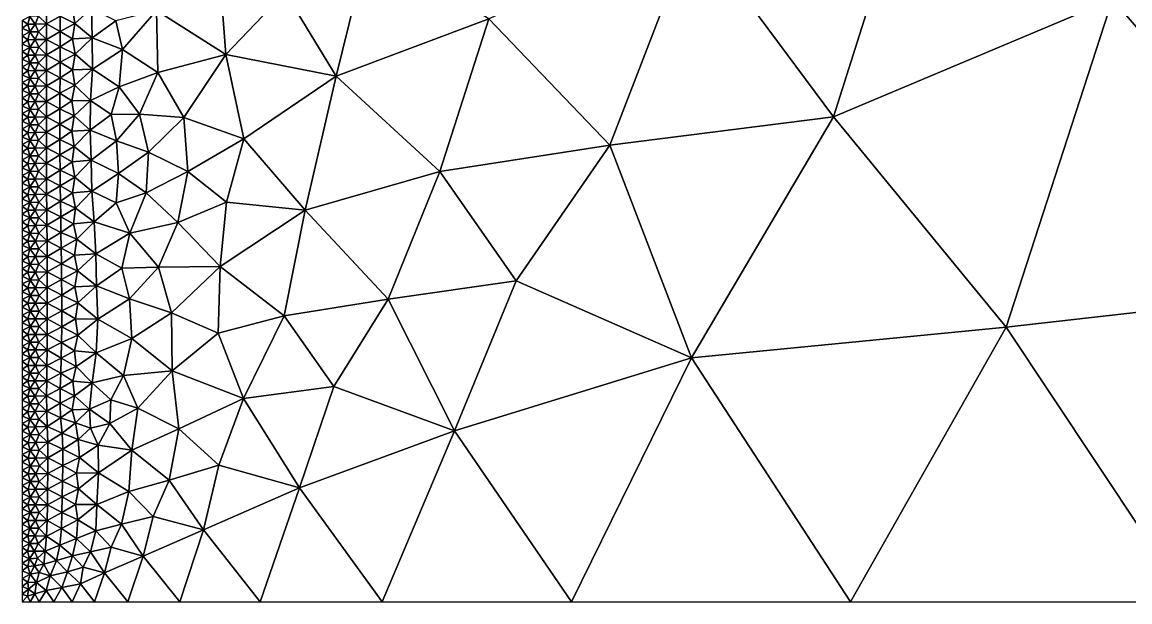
# Model space of a CAD drawing. Header units: metres. Extents: x 2 to 72, y -280 to 0.
# Drawn here: x 2 to 30.59, y -280 to -265.03 of the extents above; entities that cross this region are included whole.
import ezdxf

# ---------------------------------------------------------------- set-up
doc = ezdxf.new("R2010")
doc.units = ezdxf.units.M

msp = doc.modelspace()

# ---------------------------------------------------------------- linework, layer by layer
at = {"layer": 'layer', "color": 0}
for points in [[(17.1643, -268.209), (19.3236, -262.609), (14.0455, -264.945)], [(17.1643, -268.209), (22.9352, -267.474), (19.3236, -262.609)], [(22.9352, -267.474), (24.3497, -263.021), (19.3236, -262.609)], [(30.1406, -264.435), (36.5836, -271.865), (40.7963, -262.674)], [(10.1067, -266.423), (10.9419, -263.035), (8.78847, -264.26)], [(10.1067, -266.423), (14.0455, -264.945), (10.9419, -263.035)], [(22.9352, -267.474), (30.1406, -264.435), (24.3497, -263.021)], [(7.25942, -265.866), (7.09437, -263.709), (5.46284, -264.728)], [(7.25942, -265.866), (8.78847, -264.26), (7.09437, -263.709)], [(10.1067, -266.423), (8.78847, -264.26), (7.25942, -265.866)], [(2.63073, -264.68), (2.42602, -264.882), (2.63042, -265.078)], [(2.63073, -264.68), (2.63042, -265.078), (2.98224, -264.875)], [(3.29994, -264.678), (2.98224, -264.875), (3.36296, -265.066)], [(3.29994, -264.678), (3.36296, -265.066), (3.7932, -264.684)], [(3.7932, -264.684), (3.36296, -265.066), (3.80926, -265.435)], [(3.7932, -264.684), (3.80926, -265.435), (4.42039, -264.998)], [(22.9352, -267.474), (27.3984, -272.909), (30.1406, -264.435)], [(27.3984, -272.909), (36.5836, -271.865), (30.1406, -264.435)], [(2.199, -264.885), (2, -264.988), (2.14673, -265.086)], [(2, -264.988), (2, -265.188), (2.14673, -265.086)], [(2.199, -264.885), (2.14673, -265.086), (2.3372, -265.083)], [(2.199, -264.885), (2.3372, -265.083), (2.42602, -264.882)], [(2.42602, -264.882), (2.3372, -265.083), (2.63042, -265.078)], [(2.98224, -264.875), (2.63042, -265.078), (2.98276, -265.27)], [(2.98224, -264.875), (2.98276, -265.27), (3.36296, -265.066)], [(4.42039, -264.998), (4.58762, -265.74), (5.46284, -264.728)], [(5.46284, -264.728), (4.58762, -265.74), (5.50343, -266.328)], [(5.50343, -266.328), (7.25942, -265.866), (5.46284, -264.728)], [(12.7802, -268.889), (14.0455, -264.945), (10.1067, -266.423)], [(12.7802, -268.889), (17.1643, -268.209), (14.0455, -264.945)], [(2.14673, -265.086), (2, -265.188), (2.19901, -265.285)], [(2, -265.188), (2, -265.388), (2.19901, -265.285)], [(2.14673, -265.086), (2.19901, -265.285), (2.3372, -265.083)], [(2.3372, -265.083), (2.19901, -265.285), (2.42605, -265.281)], [(2.3372, -265.083), (2.42605, -265.281), (2.63042, -265.078)], [(2.63042, -265.078), (2.42605, -265.281), (2.6307, -265.477)], [(2.63042, -265.078), (2.6307, -265.477), (2.98276, -265.27)], [(2.98276, -265.27), (2.6307, -265.477), (2.98377, -265.667)], [(3.36296, -265.066), (2.98276, -265.27), (3.30312, -265.459)], [(2.98276, -265.27), (2.98377, -265.667), (3.30312, -265.459)], [(3.36296, -265.066), (3.30312, -265.459), (3.80926, -265.435)], [(4.42039, -264.998), (3.80926, -265.435), (4.58762, -265.74)], [(2.19901, -265.285), (2, -265.388), (2.14677, -265.486)], [(2, -265.388), (2, -265.588), (2.14677, -265.486)], [(2.14677, -265.486), (2, -265.588), (2.19905, -265.685)], [(2.19901, -265.285), (2.14677, -265.486), (2.33729, -265.483)], [(2.14677, -265.486), (2.19905, -265.685), (2.33729, -265.483)], [(2.19901, -265.285), (2.33729, -265.483), (2.42605, -265.281)], [(2.33729, -265.483), (2.19905, -265.685), (2.42616, -265.681)], [(2.42605, -265.281), (2.33729, -265.483), (2.6307, -265.477)], [(2.33729, -265.483), (2.42616, -265.681), (2.6307, -265.477)], [(2.6307, -265.477), (2.42616, -265.681), (2.63073, -265.876)], [(2.6307, -265.477), (2.63073, -265.876), (2.98377, -265.667)], [(3.30312, -265.459), (2.98377, -265.667), (3.36793, -265.856)], [(3.30312, -265.459), (3.36793, -265.856), (3.80926, -265.435)], [(3.80926, -265.435), (3.36793, -265.856), (3.81592, -266.244)], [(3.80926, -265.435), (3.81592, -266.244), (4.58762, -265.74)], [(2, -265.588), (2, -265.789), (2.19905, -265.685)], [(2.19905, -265.685), (2, -265.789), (2.14675, -265.886)], [(2, -265.789), (2, -265.989), (2.14675, -265.886)], [(2.19905, -265.685), (2.14675, -265.886), (2.33728, -265.883)], [(2.19905, -265.685), (2.33728, -265.883), (2.42616, -265.681)], [(2.42616, -265.681), (2.33728, -265.883), (2.63073, -265.876)], [(2.98377, -265.667), (2.63073, -265.876), (2.98338, -266.068)], [(2.98377, -265.667), (2.98338, -266.068), (3.36793, -265.856)], [(4.58762, -265.74), (3.81592, -266.244), (4.50268, -266.7)], [(4.58762, -265.74), (4.50268, -266.7), (5.50343, -266.328)], [(2.14675, -265.886), (2, -265.989), (2.19895, -266.085)], [(2, -265.989), (2, -266.189), (2.19895, -266.085)], [(2.19895, -266.085), (2, -266.189), (2.14662, -266.287)], [(2.19895, -266.085), (2.14662, -266.287), (2.33694, -266.283)], [(2.14675, -265.886), (2.19895, -266.085), (2.33728, -265.883)], [(2.33728, -265.883), (2.19895, -266.085), (2.42595, -266.081)], [(2.19895, -266.085), (2.33694, -266.283), (2.42595, -266.081)], [(2.42595, -266.081), (2.33694, -266.283), (2.6299, -266.277)], [(2.33728, -265.883), (2.42595, -266.081), (2.63073, -265.876)], [(2.63073, -265.876), (2.42595, -266.081), (2.6299, -266.277)], [(2.63073, -265.876), (2.6299, -266.277), (2.98338, -266.068)], [(2.98338, -266.068), (2.6299, -266.277), (2.98036, -266.468)], [(2.98338, -266.068), (2.98036, -266.468), (3.30303, -266.26)], [(3.36793, -265.856), (2.98338, -266.068), (3.30303, -266.26)], [(3.36793, -265.856), (3.30303, -266.26), (3.81592, -266.244)], [(6.17235, -267.492), (7.25942, -265.866), (5.50343, -266.328)], [(6.17235, -267.492), (7.722, -268.049), (7.25942, -265.866)], [(7.722, -268.049), (10.1067, -266.423), (7.25942, -265.866)], [(2, -266.189), (2, -266.389), (2.14662, -266.287)], [(2.14662, -266.287), (2, -266.389), (2.19866, -266.486)], [(2, -266.389), (2, -266.589), (2.19866, -266.486)], [(2.14662, -266.287), (2.19866, -266.486), (2.33694, -266.283)], [(2.33694, -266.283), (2.19866, -266.486), (2.42526, -266.481)], [(2.33694, -266.283), (2.42526, -266.481), (2.6299, -266.277)], [(2.6299, -266.277), (2.42526, -266.481), (2.62821, -266.677)], [(2.6299, -266.277), (2.62821, -266.677), (2.98036, -266.468)], [(3.30303, -266.26), (2.98036, -266.468), (3.35655, -266.659)], [(3.30303, -266.26), (3.35655, -266.659), (3.81592, -266.244)], [(3.81592, -266.244), (3.35655, -266.659), (3.76748, -267.052)], [(3.81592, -266.244), (3.76748, -267.052), (4.50268, -266.7)], [(5.50343, -266.328), (4.50268, -266.7), (5.02923, -267.409)], [(5.02923, -267.409), (6.17235, -267.492), (5.50343, -266.328)], [(2.19866, -266.486), (2, -266.589), (2.14637, -266.687)], [(2, -266.589), (2, -266.789), (2.14637, -266.687)], [(2.14637, -266.687), (2, -266.789), (2.19827, -266.886)], [(2.19866, -266.486), (2.14637, -266.687), (2.33629, -266.683)], [(2.14637, -266.687), (2.19827, -266.886), (2.33629, -266.683)], [(2.33629, -266.683), (2.19827, -266.886), (2.42431, -266.882)], [(2.19866, -266.486), (2.33629, -266.683), (2.42526, -266.481)], [(2.42526, -266.481), (2.33629, -266.683), (2.62821, -266.677)], [(2.33629, -266.683), (2.42431, -266.882), (2.62821, -266.677)], [(2.62821, -266.677), (2.42431, -266.882), (2.62633, -267.077)], [(2.62821, -266.677), (2.62633, -267.077), (2.97578, -266.869)], [(2.98036, -266.468), (2.62821, -266.677), (2.97578, -266.869)], [(2.98036, -266.468), (2.97578, -266.869), (3.35655, -266.659)], [(3.35655, -266.659), (2.97578, -266.869), (3.28513, -267.061)], [(3.35655, -266.659), (3.28513, -267.061), (3.76748, -267.052)], [(4.50268, -266.7), (3.76748, -267.052), (4.29957, -267.418)], [(4.50268, -266.7), (4.29957, -267.418), (5.02923, -267.409)], [(9.30198, -269.887), (10.1067, -266.423), (7.722, -268.049)], [(9.30198, -269.887), (12.7802, -268.889), (10.1067, -266.423)], [(2, -266.789), (2, -266.99), (2.19827, -266.886)], [(2.19827, -266.886), (2, -266.99), (2.14612, -267.087)], [(2, -266.99), (2, -267.19), (2.14612, -267.087)], [(2.19827, -266.886), (2.14612, -267.087), (2.33558, -267.083)], [(2.19827, -266.886), (2.33558, -267.083), (2.42431, -266.882)], [(2.42431, -266.882), (2.33558, -267.083), (2.62633, -267.077)], [(2.97578, -266.869), (2.62633, -267.077), (2.97163, -267.267)], [(2.97578, -266.869), (2.97163, -267.267), (3.28513, -267.061)], [(2.14612, -267.087), (2, -267.19), (2.19794, -267.286)], [(2, -267.19), (2, -267.39), (2.19794, -267.286)], [(2.14612, -267.087), (2.19794, -267.286), (2.33558, -267.083)], [(2.33558, -267.083), (2.19794, -267.286), (2.42349, -267.282)], [(2.33558, -267.083), (2.42349, -267.282), (2.62633, -267.077)], [(2.62633, -267.077), (2.42349, -267.282), (2.62508, -267.476)], [(2.62633, -267.077), (2.62508, -267.476), (2.97163, -267.267)], [(2.97163, -267.267), (2.62508, -267.476), (2.96983, -267.664)], [(2.97163, -267.267), (2.96983, -267.664), (3.33985, -267.453)], [(3.28513, -267.061), (2.97163, -267.267), (3.33985, -267.453)], [(3.28513, -267.061), (3.33985, -267.453), (3.76748, -267.052)], [(3.76748, -267.052), (3.33985, -267.453), (3.75224, -267.818)], [(3.76748, -267.052), (3.75224, -267.818), (4.29957, -267.418)], [(2.19794, -267.286), (2, -267.39), (2.14596, -267.487)], [(2, -267.39), (2, -267.59), (2.14596, -267.487)], [(2.14596, -267.487), (2, -267.59), (2.19779, -267.686)], [(2.19794, -267.286), (2.14596, -267.487), (2.33512, -267.483)], [(2.14596, -267.487), (2.19779, -267.686), (2.33512, -267.483)], [(2.33512, -267.483), (2.19779, -267.686), (2.42313, -267.681)], [(2.19794, -267.286), (2.33512, -267.483), (2.42349, -267.282)], [(2.42349, -267.282), (2.33512, -267.483), (2.62508, -267.476)], [(2.33512, -267.483), (2.42313, -267.681), (2.62508, -267.476)], [(2.62508, -267.476), (2.42313, -267.681), (2.6249, -267.875)], [(2.62508, -267.476), (2.6249, -267.875), (2.96983, -267.664)], [(3.33985, -267.453), (2.96983, -267.664), (3.27829, -267.849)], [(3.33985, -267.453), (3.27829, -267.849), (3.75224, -267.818)], [(4.29957, -267.418), (3.75224, -267.818), (4.43551, -268.099)], [(4.29957, -267.418), (4.43551, -268.099), (5.02923, -267.409)], [(5.26307, -268.387), (5.02923, -267.409), (4.43551, -268.099)], [(5.26307, -268.387), (6.17235, -267.492), (5.02923, -267.409)], [(6.27149, -268.885), (6.17235, -267.492), (5.26307, -268.387)], [(6.27149, -268.885), (7.722, -268.049), (6.17235, -267.492)], [(19.2762, -273.697), (22.9352, -267.474), (17.1643, -268.209)], [(19.2762, -273.697), (27.3984, -272.909), (22.9352, -267.474)], [(2, -267.59), (2, -267.79), (2.19779, -267.686)], [(2.19779, -267.686), (2, -267.79), (2.14594, -267.887)], [(2, -267.79), (2, -267.99), (2.14594, -267.887)], [(2.19779, -267.686), (2.14594, -267.887), (2.33505, -267.883)], [(2.19779, -267.686), (2.33505, -267.883), (2.42313, -267.681)], [(2.42313, -267.681), (2.33505, -267.883), (2.6249, -267.875)], [(2.96983, -267.664), (2.6249, -267.875), (2.97063, -268.061)], [(2.96983, -267.664), (2.97063, -268.061), (3.27829, -267.849)], [(3.27829, -267.849), (2.97063, -268.061), (3.34304, -268.239)], [(3.27829, -267.849), (3.34304, -268.239), (3.75224, -267.818)], [(3.75224, -267.818), (3.34304, -268.239), (3.78148, -268.599)], [(3.75224, -267.818), (3.78148, -268.599), (4.43551, -268.099)], [(2.14594, -267.887), (2, -267.99), (2.19787, -268.086)], [(2, -267.99), (2, -268.191), (2.19787, -268.086)], [(2.19787, -268.086), (2, -268.191), (2.14607, -268.288)], [(2.14594, -267.887), (2.19787, -268.086), (2.33505, -267.883)], [(2.19787, -268.086), (2.14607, -268.288), (2.33536, -268.283)], [(2.33505, -267.883), (2.19787, -268.086), (2.42331, -268.081)], [(2.19787, -268.086), (2.33536, -268.283), (2.42331, -268.081)], [(2.33505, -267.883), (2.42331, -268.081), (2.6249, -267.875)], [(2.42331, -268.081), (2.33536, -268.283), (2.62569, -268.274)], [(2.6249, -267.875), (2.42331, -268.081), (2.62569, -268.274)], [(2.6249, -267.875), (2.62569, -268.274), (2.97063, -268.061)], [(2.97063, -268.061), (2.62569, -268.274), (2.97331, -268.459)], [(2.97063, -268.061), (2.97331, -268.459), (3.34304, -268.239)], [(4.43551, -268.099), (3.78148, -268.599), (4.48303, -268.943)], [(4.43551, -268.099), (4.48303, -268.943), (5.26307, -268.387)], [(7.27734, -269.682), (7.722, -268.049), (6.27149, -268.885)], [(7.27734, -269.682), (9.30198, -269.887), (7.722, -268.049)], [(2, -268.191), (2, -268.391), (2.14607, -268.288)], [(2.14607, -268.288), (2, -268.391), (2.19812, -268.486)], [(2, -268.391), (2, -268.591), (2.19812, -268.486)], [(2.14607, -268.288), (2.19812, -268.486), (2.33536, -268.283)], [(2.33536, -268.283), (2.19812, -268.486), (2.42389, -268.481)], [(2.33536, -268.283), (2.42389, -268.481), (2.62569, -268.274)], [(2.62569, -268.274), (2.42389, -268.481), (2.62712, -268.674)], [(2.62569, -268.274), (2.62712, -268.674), (2.97331, -268.459)], [(3.34304, -268.239), (2.97331, -268.459), (3.28863, -268.641)], [(3.34304, -268.239), (3.28863, -268.641), (3.78148, -268.599)], [(5.20461, -269.44), (5.26307, -268.387), (4.48303, -268.943)], [(5.20461, -269.44), (6.27149, -268.885), (5.26307, -268.387)], [(14.752, -271.708), (17.1643, -268.209), (12.7802, -268.889)], [(14.752, -271.708), (19.2762, -273.697), (17.1643, -268.209)], [(2.19812, -268.486), (2, -268.591), (2.14628, -268.688)], [(2, -268.591), (2, -268.791), (2.14628, -268.688)], [(2.14628, -268.688), (2, -268.791), (2.19848, -268.887)], [(2.19812, -268.486), (2.14628, -268.688), (2.33591, -268.683)], [(2.14628, -268.688), (2.19848, -268.887), (2.33591, -268.683)], [(2.19812, -268.486), (2.33591, -268.683), (2.42389, -268.481)], [(2.33591, -268.683), (2.19848, -268.887), (2.42474, -268.881)], [(2.42389, -268.481), (2.33591, -268.683), (2.62712, -268.674)], [(2.33591, -268.683), (2.42474, -268.881), (2.62712, -268.674)], [(2.62712, -268.674), (2.42474, -268.881), (2.62896, -269.074)], [(2.97331, -268.459), (2.62712, -268.674), (2.97687, -268.858)], [(2.62712, -268.674), (2.62896, -269.074), (2.97687, -268.858)], [(2.97331, -268.459), (2.97687, -268.858), (3.28863, -268.641)], [(3.28863, -268.641), (2.97687, -268.858), (3.35596, -269.034)], [(3.28863, -268.641), (3.35596, -269.034), (3.78148, -268.599)], [(3.78148, -268.599), (3.35596, -269.034), (3.798, -269.396)], [(3.78148, -268.599), (3.798, -269.396), (4.48303, -268.943)], [(2, -268.791), (2, -268.991), (2.19848, -268.887)], [(2.19848, -268.887), (2, -268.991), (2.14656, -269.088)], [(2, -268.991), (2, -269.191), (2.14656, -269.088)], [(2.19848, -268.887), (2.14656, -269.088), (2.33664, -269.083)], [(2.19848, -268.887), (2.33664, -269.083), (2.42474, -268.881)], [(2.42474, -268.881), (2.33664, -269.083), (2.62896, -269.074)], [(2.97687, -268.858), (2.62896, -269.074), (2.98095, -269.258)], [(2.97687, -268.858), (2.98095, -269.258), (3.35596, -269.034)], [(4.48303, -268.943), (3.798, -269.396), (4.42278, -269.7)], [(4.48303, -268.943), (4.42278, -269.7), (5.20461, -269.44)], [(6.02072, -270.208), (6.27149, -268.885), (5.20461, -269.44)], [(6.02072, -270.208), (7.27734, -269.682), (6.27149, -268.885)], [(11.4479, -272.185), (12.7802, -268.889), (9.30198, -269.887)], [(11.4479, -272.185), (14.752, -271.708), (12.7802, -268.889)], [(2.14656, -269.088), (2, -269.191), (2.19896, -269.287)], [(2, -269.191), (2, -269.392), (2.19896, -269.287)], [(2.14656, -269.088), (2.19896, -269.287), (2.33664, -269.083)], [(2.33664, -269.083), (2.19896, -269.287), (2.42586, -269.281)], [(2.33664, -269.083), (2.42586, -269.281), (2.62896, -269.074)], [(2.62896, -269.074), (2.42586, -269.281), (2.6314, -269.474)], [(2.62896, -269.074), (2.6314, -269.474), (2.98095, -269.258)], [(2.98095, -269.258), (2.6314, -269.474), (2.98712, -269.658)], [(3.35596, -269.034), (2.98095, -269.258), (3.30126, -269.44)], [(2.98095, -269.258), (2.98712, -269.658), (3.30126, -269.44)], [(3.35596, -269.034), (3.30126, -269.44), (3.798, -269.396)], [(2.19896, -269.287), (2, -269.392), (2.14693, -269.488)], [(2, -269.392), (2, -269.592), (2.14693, -269.488)], [(2.14693, -269.488), (2, -269.592), (2.19958, -269.687)], [(2.19896, -269.287), (2.14693, -269.488), (2.33762, -269.484)], [(2.14693, -269.488), (2.19958, -269.687), (2.33762, -269.484)], [(2.19896, -269.287), (2.33762, -269.484), (2.42586, -269.281)], [(2.33762, -269.484), (2.19958, -269.687), (2.42733, -269.681)], [(2.42586, -269.281), (2.33762, -269.484), (2.6314, -269.474)], [(2.33762, -269.484), (2.42733, -269.681), (2.6314, -269.474)], [(2.6314, -269.474), (2.42733, -269.681), (2.63454, -269.874)], [(2.6314, -269.474), (2.63454, -269.874), (2.98712, -269.658)], [(3.30126, -269.44), (2.98712, -269.658), (3.37832, -269.833)], [(3.30126, -269.44), (3.37832, -269.833), (3.798, -269.396)], [(3.798, -269.396), (3.37832, -269.833), (3.85908, -270.191)], [(3.798, -269.396), (3.85908, -270.191), (4.42278, -269.7)], [(4.78269, -270.48), (5.20461, -269.44), (4.42278, -269.7)], [(4.78269, -270.48), (6.02072, -270.208), (5.20461, -269.44)], [(2, -269.592), (2, -269.792), (2.19958, -269.687)], [(2.19958, -269.687), (2, -269.792), (2.14739, -269.889)], [(2, -269.792), (2, -269.992), (2.14739, -269.889)], [(2.19958, -269.687), (2.14739, -269.889), (2.33886, -269.884)], [(2.19958, -269.687), (2.33886, -269.884), (2.42733, -269.681)], [(2.42733, -269.681), (2.33886, -269.884), (2.63454, -269.874)], [(2.98712, -269.658), (2.63454, -269.874), (2.99456, -270.059)], [(2.98712, -269.658), (2.99456, -270.059), (3.37832, -269.833)], [(3.37832, -269.833), (2.99456, -270.059), (3.32806, -270.241)], [(3.37832, -269.833), (3.32806, -270.241), (3.85908, -270.191)], [(4.42278, -269.7), (3.85908, -270.191), (4.78269, -270.48)], [(7.10592, -271.343), (7.27734, -269.682), (6.02072, -270.208)], [(7.10592, -271.343), (9.30198, -269.887), (7.27734, -269.682)], [(2.14739, -269.889), (2, -269.992), (2.20032, -270.088)], [(2, -269.992), (2, -270.192), (2.20032, -270.088)], [(2.20032, -270.088), (2, -270.192), (2.1479, -270.289)], [(2.14739, -269.889), (2.20032, -270.088), (2.33886, -269.884)], [(2.20032, -270.088), (2.1479, -270.289), (2.34021, -270.285)], [(2.33886, -269.884), (2.20032, -270.088), (2.42907, -270.082)], [(2.20032, -270.088), (2.34021, -270.285), (2.42907, -270.082)], [(2.33886, -269.884), (2.42907, -270.082), (2.63454, -269.874)], [(2.42907, -270.082), (2.34021, -270.285), (2.638, -270.275)], [(2.63454, -269.874), (2.42907, -270.082), (2.638, -270.275)], [(2.63454, -269.874), (2.638, -270.275), (2.99456, -270.059)], [(2.99456, -270.059), (2.638, -270.275), (3.00234, -270.461)], [(2.99456, -270.059), (3.00234, -270.461), (3.32806, -270.241)], [(8.7657, -272.614), (9.30198, -269.887), (7.10592, -271.343)], [(8.7657, -272.614), (11.4479, -272.185), (9.30198, -269.887)], [(2, -270.192), (2, -270.392), (2.1479, -270.289)], [(2.1479, -270.289), (2, -270.392), (2.20105, -270.488)], [(2, -270.392), (2, -270.592), (2.20105, -270.488)], [(2.1479, -270.289), (2.20105, -270.488), (2.34021, -270.285)], [(2.34021, -270.285), (2.20105, -270.488), (2.43083, -270.483)], [(2.34021, -270.285), (2.43083, -270.483), (2.638, -270.275)], [(2.638, -270.275), (2.43083, -270.483), (2.64122, -270.677)], [(2.638, -270.275), (2.64122, -270.677), (3.00234, -270.461)], [(3.32806, -270.241), (3.00234, -270.461), (3.40732, -270.639)], [(3.32806, -270.241), (3.40732, -270.639), (3.85908, -270.191)], [(3.85908, -270.191), (3.40732, -270.639), (3.90083, -271.011)], [(3.85908, -270.191), (3.90083, -271.011), (4.78269, -270.48)], [(5.51634, -271.361), (6.02072, -270.208), (4.78269, -270.48)], [(5.51634, -271.361), (7.10592, -271.343), (6.02072, -270.208)], [(2.20105, -270.488), (2, -270.592), (2.14836, -270.69)], [(2, -270.592), (2, -270.793), (2.14836, -270.69)], [(2.14836, -270.69), (2, -270.793), (2.2017, -270.889)], [(2.20105, -270.488), (2.14836, -270.69), (2.34147, -270.685)], [(2.14836, -270.69), (2.2017, -270.889), (2.34147, -270.685)], [(2.20105, -270.488), (2.34147, -270.685), (2.43083, -270.483)], [(2.34147, -270.685), (2.2017, -270.889), (2.43236, -270.884)], [(2.43083, -270.483), (2.34147, -270.685), (2.64122, -270.677)], [(2.34147, -270.685), (2.43236, -270.884), (2.64122, -270.677)], [(2.64122, -270.677), (2.43236, -270.884), (2.64385, -271.079)], [(3.00234, -270.461), (2.64122, -270.677), (3.00863, -270.864)], [(2.64122, -270.677), (2.64385, -271.079), (3.00863, -270.864)], [(3.00234, -270.461), (3.00863, -270.864), (3.40732, -270.639)], [(3.40732, -270.639), (3.00863, -270.864), (3.34962, -271.051)], [(3.40732, -270.639), (3.34962, -271.051), (3.90083, -271.011)], [(4.78269, -270.48), (3.90083, -271.011), (4.57534, -271.385)], [(4.57534, -271.385), (5.51634, -271.361), (4.78269, -270.48)], [(2, -270.793), (2, -270.993), (2.2017, -270.889)], [(2.2017, -270.889), (2, -270.993), (2.14875, -271.09)], [(2, -270.993), (2, -271.193), (2.14875, -271.09)], [(2.2017, -270.889), (2.14875, -271.09), (2.34252, -271.086)], [(2.2017, -270.889), (2.34252, -271.086), (2.43236, -270.884)], [(2.43236, -270.884), (2.34252, -271.086), (2.64385, -271.079)], [(3.00863, -270.864), (2.64385, -271.079), (3.01369, -271.269)], [(3.00863, -270.864), (3.01369, -271.269), (3.34962, -271.051)], [(2.14875, -271.09), (2, -271.193), (2.20222, -271.29)], [(2, -271.193), (2, -271.393), (2.20222, -271.29)], [(2.14875, -271.09), (2.20222, -271.29), (2.34252, -271.086)], [(2.34252, -271.086), (2.20222, -271.29), (2.43359, -271.285)], [(2.34252, -271.086), (2.43359, -271.285), (2.64385, -271.079)], [(2.64385, -271.079), (2.43359, -271.285), (2.64594, -271.481)], [(2.64385, -271.079), (2.64594, -271.481), (3.01369, -271.269)], [(3.01369, -271.269), (2.64594, -271.481), (3.01754, -271.674)], [(3.34962, -271.051), (3.01369, -271.269), (3.42512, -271.455)], [(3.01369, -271.269), (3.01754, -271.674), (3.42512, -271.455)], [(3.34962, -271.051), (3.42512, -271.455), (3.90083, -271.011)], [(3.90083, -271.011), (3.42512, -271.455), (3.91666, -271.843)], [(3.90083, -271.011), (3.91666, -271.843), (4.57534, -271.385)], [(2.20222, -271.29), (2, -271.393), (2.14905, -271.491)], [(2, -271.393), (2, -271.593), (2.14905, -271.491)], [(2.14905, -271.491), (2, -271.593), (2.20264, -271.69)], [(2.20222, -271.29), (2.14905, -271.491), (2.34335, -271.488)], [(2.14905, -271.491), (2.20264, -271.69), (2.34335, -271.488)], [(2.20222, -271.29), (2.34335, -271.488), (2.43359, -271.285)], [(2.34335, -271.488), (2.20264, -271.69), (2.43459, -271.687)], [(2.43359, -271.285), (2.34335, -271.488), (2.64594, -271.481)], [(2.34335, -271.488), (2.43459, -271.687), (2.64594, -271.481)], [(2.64594, -271.481), (2.43459, -271.687), (2.64768, -271.884)], [(2.64594, -271.481), (2.64768, -271.884), (3.01754, -271.674)], [(3.42512, -271.455), (3.01754, -271.674), (3.36179, -271.869)], [(3.42512, -271.455), (3.36179, -271.869), (3.91666, -271.843)], [(4.77268, -272.179), (4.57534, -271.385), (3.91666, -271.843)], [(4.77268, -272.179), (5.51634, -271.361), (4.57534, -271.385)], [(5.85545, -272.537), (5.51634, -271.361), (4.77268, -272.179)], [(5.85545, -272.537), (7.10592, -271.343), (5.51634, -271.361)], [(7.05633, -273.061), (7.10592, -271.343), (5.85545, -272.537)], [(7.05633, -273.061), (8.7657, -272.614), (7.10592, -271.343)], [(2, -271.593), (2, -271.793), (2.20264, -271.69)], [(2.20264, -271.69), (2, -271.793), (2.1493, -271.892)], [(2, -271.793), (2, -271.994), (2.1493, -271.892)], [(2.20264, -271.69), (2.1493, -271.892), (2.34404, -271.889)], [(2.20264, -271.69), (2.34404, -271.889), (2.43459, -271.687)], [(2.43459, -271.687), (2.34404, -271.889), (2.64768, -271.884)], [(3.01754, -271.674), (2.64768, -271.884), (3.02134, -272.081)], [(3.01754, -271.674), (3.02134, -272.081), (3.36179, -271.869)], [(3.36179, -271.869), (3.43979, -272.28), (3.91666, -271.843)], [(3.91666, -271.843), (3.43979, -272.28), (3.95362, -272.698)], [(3.91666, -271.843), (3.95362, -272.698), (4.77268, -272.179)], [(13.1612, -275.584), (14.752, -271.708), (11.4479, -272.185)], [(13.1612, -275.584), (19.2762, -273.697), (14.752, -271.708)], [(2.1493, -271.892), (2, -271.994), (2.20296, -272.091)], [(2, -271.994), (2, -272.194), (2.20296, -272.091)], [(2.20296, -272.091), (2, -272.194), (2.14946, -272.292)], [(2.1493, -271.892), (2.20296, -272.091), (2.34404, -271.889)], [(2.20296, -272.091), (2.14946, -272.292), (2.34451, -272.29)], [(2.34404, -271.889), (2.20296, -272.091), (2.43539, -272.089)], [(2.20296, -272.091), (2.34451, -272.29), (2.43539, -272.089)], [(2.34404, -271.889), (2.43539, -272.089), (2.64768, -271.884)], [(2.43539, -272.089), (2.34451, -272.29), (2.64897, -272.288)], [(2.64768, -271.884), (2.43539, -272.089), (2.64897, -272.288)], [(2.64768, -271.884), (2.64897, -272.288), (3.02134, -272.081)], [(3.02134, -272.081), (2.64897, -272.288), (3.02386, -272.488)], [(3.36179, -271.869), (3.02134, -272.081), (3.43979, -272.28)], [(3.02134, -272.081), (3.02386, -272.488), (3.43979, -272.28)], [(27.3984, -272.909), (32.1124, -280), (36.5836, -271.865)], [(2, -272.194), (2, -272.394), (2.14946, -272.292)], [(2.14946, -272.292), (2, -272.394), (2.2031, -272.492)], [(2, -272.394), (2, -272.594), (2.2031, -272.492)], [(2.14946, -272.292), (2.2031, -272.492), (2.34451, -272.29)], [(2.34451, -272.29), (2.2031, -272.492), (2.43576, -272.491)], [(2.34451, -272.29), (2.43576, -272.491), (2.64897, -272.288)], [(2.64897, -272.288), (2.43576, -272.491), (2.64908, -272.691)], [(2.64897, -272.288), (2.64908, -272.691), (3.02386, -272.488)], [(3.43979, -272.28), (3.02386, -272.488), (3.37322, -272.695)], [(3.43979, -272.28), (3.37322, -272.695), (3.95362, -272.698)], [(4.83092, -273.202), (4.77268, -272.179), (3.95362, -272.698)], [(5.85545, -272.537), (4.77268, -272.179), (4.83092, -273.202)], [(10.04, -274.438), (11.4479, -272.185), (8.7657, -272.614)], [(10.04, -274.438), (13.1612, -275.584), (11.4479, -272.185)], [(2.2031, -272.492), (2, -272.594), (2.14944, -272.693)], [(2, -272.594), (2, -272.794), (2.14944, -272.693)], [(2.14944, -272.693), (2, -272.794), (2.20289, -272.893)], [(2.2031, -272.492), (2.14944, -272.693), (2.34452, -272.692)], [(2.14944, -272.693), (2.20289, -272.893), (2.34452, -272.692)], [(2.34452, -272.692), (2.20289, -272.893), (2.43532, -272.892)], [(2.2031, -272.492), (2.34452, -272.692), (2.43576, -272.491)], [(2.43576, -272.491), (2.34452, -272.692), (2.64908, -272.691)], [(2.34452, -272.692), (2.43532, -272.892), (2.64908, -272.691)], [(2.64908, -272.691), (2.43532, -272.892), (2.64732, -273.094)], [(2.64908, -272.691), (2.64732, -273.094), (3.02277, -272.897)], [(3.02386, -272.488), (2.64908, -272.691), (3.02277, -272.897)], [(3.02386, -272.488), (3.02277, -272.897), (3.37322, -272.695)], [(3.37322, -272.695), (3.02277, -272.897), (3.43759, -273.112)], [(3.37322, -272.695), (3.43759, -273.112), (3.95362, -272.698)], [(3.95362, -272.698), (3.43759, -273.112), (3.91395, -273.566)], [(3.95362, -272.698), (3.91395, -273.566), (4.83092, -273.202)], [(5.87141, -274.039), (5.85545, -272.537), (4.83092, -273.202)], [(5.87141, -274.039), (7.05633, -273.061), (5.85545, -272.537)], [(7.71142, -274.747), (8.7657, -272.614), (7.05633, -273.061)], [(7.71142, -274.747), (10.04, -274.438), (8.7657, -272.614)], [(2, -272.794), (2, -272.994), (2.20289, -272.893)], [(2.20289, -272.893), (2, -272.994), (2.14915, -273.094)], [(2, -272.994), (2, -273.195), (2.14915, -273.094)], [(2.20289, -272.893), (2.14915, -273.094), (2.3438, -273.093)], [(2.20289, -272.893), (2.3438, -273.093), (2.43532, -272.892)], [(2.43532, -272.892), (2.3438, -273.093), (2.64732, -273.094)], [(3.02277, -272.897), (2.64732, -273.094), (3.01694, -273.303)], [(3.02277, -272.897), (3.01694, -273.303), (3.43759, -273.112)], [(19.2762, -273.697), (23.3785, -280), (27.3984, -272.909)], [(23.3785, -280), (32.1124, -280), (27.3984, -272.909)], [(2.14915, -273.094), (2, -273.195), (2.20226, -273.294)], [(2, -273.195), (2, -273.395), (2.20226, -273.294)], [(2.14915, -273.094), (2.20226, -273.294), (2.3438, -273.093)], [(2.3438, -273.093), (2.20226, -273.294), (2.43384, -273.294)], [(2.3438, -273.093), (2.43384, -273.294), (2.64732, -273.094)], [(2.64732, -273.094), (2.43384, -273.294), (2.64352, -273.496)], [(2.64732, -273.094), (2.64352, -273.496), (3.01694, -273.303)], [(3.43759, -273.112), (3.01694, -273.303), (3.35347, -273.52)], [(3.43759, -273.112), (3.35347, -273.52), (3.91395, -273.566)], [(4.61904, -274.159), (4.83092, -273.202), (3.91395, -273.566)], [(4.61904, -274.159), (5.87141, -274.039), (4.83092, -273.202)], [(7.71142, -274.747), (7.05633, -273.061), (5.87141, -274.039)], [(2.20226, -273.294), (2, -273.395), (2.14858, -273.494)], [(2, -273.395), (2, -273.595), (2.14858, -273.494)], [(2.14858, -273.494), (2, -273.595), (2.20128, -273.694)], [(2.20226, -273.294), (2.14858, -273.494), (2.34231, -273.494)], [(2.14858, -273.494), (2.20128, -273.694), (2.34231, -273.494)], [(2.34231, -273.494), (2.20128, -273.694), (2.43149, -273.694)], [(2.20226, -273.294), (2.34231, -273.494), (2.43384, -273.294)], [(2.43384, -273.294), (2.34231, -273.494), (2.64352, -273.496)], [(2.34231, -273.494), (2.43149, -273.694), (2.64352, -273.496)], [(2.64352, -273.496), (2.43149, -273.694), (2.63848, -273.895)], [(2.64352, -273.496), (2.63848, -273.895), (3.00624, -273.704)], [(3.01694, -273.303), (2.64352, -273.496), (3.00624, -273.704)], [(3.01694, -273.303), (3.00624, -273.704), (3.35347, -273.52)], [(3.35347, -273.52), (3.00624, -273.704), (3.39689, -273.922)], [(3.35347, -273.52), (3.39689, -273.922), (3.91395, -273.566)], [(3.91395, -273.566), (3.39689, -273.922), (3.80446, -274.348)], [(3.91395, -273.566), (3.80446, -274.348), (4.61904, -274.159)], [(2, -273.595), (2, -273.795), (2.20128, -273.694)], [(2.20128, -273.694), (2, -273.795), (2.14787, -273.894)], [(2, -273.795), (2, -273.995), (2.14787, -273.894)], [(2.20128, -273.694), (2.14787, -273.894), (2.34037, -273.894)], [(2.20128, -273.694), (2.34037, -273.894), (2.43149, -273.694)], [(2.43149, -273.694), (2.34037, -273.894), (2.63848, -273.895)], [(3.00624, -273.704), (2.63848, -273.895), (2.99415, -274.099)], [(3.00624, -273.704), (2.99415, -274.099), (3.39689, -273.922)], [(13.1612, -275.584), (16.1768, -280), (19.2762, -273.697)], [(16.1768, -280), (23.3785, -280), (19.2762, -273.697)], [(2.14787, -273.894), (2, -273.995), (2.20025, -274.094)], [(2, -273.995), (2, -274.195), (2.20025, -274.094)], [(2.20025, -274.094), (2, -274.195), (2.14728, -274.294)], [(2.20025, -274.094), (2.14728, -274.294), (2.33866, -274.292)], [(2.14787, -273.894), (2.20025, -274.094), (2.34037, -273.894)], [(2.34037, -273.894), (2.20025, -274.094), (2.42894, -274.093)], [(2.20025, -274.094), (2.33866, -274.292), (2.42894, -274.093)], [(2.42894, -274.093), (2.33866, -274.292), (2.63384, -274.291)], [(2.34037, -273.894), (2.42894, -274.093), (2.63848, -273.895)], [(2.63848, -273.895), (2.42894, -274.093), (2.63384, -274.291)], [(2.63848, -273.895), (2.63384, -274.291), (2.99415, -274.099)], [(2.99415, -274.099), (2.63384, -274.291), (2.98386, -274.487)], [(2.99415, -274.099), (2.98386, -274.487), (3.30774, -274.305)], [(3.39689, -273.922), (2.99415, -274.099), (3.30774, -274.305)], [(3.39689, -273.922), (3.30774, -274.305), (3.80446, -274.348)], [(4.98769, -275), (5.87141, -274.039), (4.61904, -274.159)], [(4.98769, -275), (6.04546, -275.535), (5.87141, -274.039)], [(6.04546, -275.535), (7.71142, -274.747), (5.87141, -274.039)], [(2, -274.195), (2, -274.396), (2.14728, -274.294)], [(2.14728, -274.294), (2, -274.396), (2.19962, -274.493)], [(2, -274.396), (2, -274.596), (2.19962, -274.493)], [(2.14728, -274.294), (2.19962, -274.493), (2.33866, -274.292)], [(2.33866, -274.292), (2.19962, -274.493), (2.42726, -274.49)], [(2.33866, -274.292), (2.42726, -274.49), (2.63384, -274.291)], [(2.63384, -274.291), (2.42726, -274.49), (2.63193, -274.683)], [(2.63384, -274.291), (2.63193, -274.683), (2.98386, -274.487)], [(3.30774, -274.305), (2.98386, -274.487), (3.35268, -274.678)], [(3.30774, -274.305), (3.35268, -274.678), (3.80446, -274.348)], [(3.80446, -274.348), (3.35268, -274.678), (3.73824, -275.021)], [(3.80446, -274.348), (3.73824, -275.021), (4.28758, -274.786)], [(4.28758, -274.786), (4.61904, -274.159), (3.80446, -274.348)], [(4.28758, -274.786), (4.98769, -275), (4.61904, -274.159)], [(2.19962, -274.493), (2, -274.596), (2.14717, -274.693)], [(2, -274.596), (2, -274.796), (2.14717, -274.693)], [(2.14717, -274.693), (2, -274.796), (2.19997, -274.891)], [(2.19962, -274.493), (2.14717, -274.693), (2.33814, -274.69)], [(2.14717, -274.693), (2.19997, -274.891), (2.33814, -274.69)], [(2.19962, -274.493), (2.33814, -274.69), (2.42726, -274.49)], [(2.33814, -274.69), (2.19997, -274.891), (2.42786, -274.886)], [(2.42726, -274.49), (2.33814, -274.69), (2.63193, -274.683)], [(2.33814, -274.69), (2.42786, -274.886), (2.63193, -274.683)], [(2.63193, -274.683), (2.42786, -274.886), (2.63544, -275.075)], [(2.98386, -274.487), (2.63193, -274.683), (2.98179, -274.868)], [(2.63193, -274.683), (2.63544, -275.075), (2.98179, -274.868)], [(2.98386, -274.487), (2.98179, -274.868), (3.35268, -274.678)], [(3.35268, -274.678), (2.98179, -274.868), (3.29086, -275.039)], [(3.35268, -274.678), (3.29086, -275.039), (3.73824, -275.021)], [(9.15714, -277.054), (10.04, -274.438), (7.71142, -274.747)], [(9.15714, -277.054), (13.1612, -275.584), (10.04, -274.438)], [(2, -274.796), (2, -274.996), (2.19997, -274.891)], [(2.19997, -274.891), (2, -274.996), (2.14791, -275.092)], [(2, -274.996), (2, -275.196), (2.14791, -275.092)], [(2.19997, -274.891), (2.14791, -275.092), (2.33985, -275.087)], [(2.19997, -274.891), (2.33985, -275.087), (2.42786, -274.886)], [(2.42786, -274.886), (2.33985, -275.087), (2.63544, -275.075)], [(2.98179, -274.868), (2.63544, -275.075), (2.99365, -275.246)], [(2.98179, -274.868), (2.99365, -275.246), (3.29086, -275.039)], [(4.264, -275.395), (4.28758, -274.786), (3.73824, -275.021)], [(4.264, -275.395), (4.98769, -275), (4.28758, -274.786)], [(7.07694, -276.469), (7.71142, -274.747), (6.04546, -275.535)], [(7.07694, -276.469), (9.15714, -277.054), (7.71142, -274.747)], [(2.14791, -275.092), (2, -275.196), (2.20171, -275.29)], [(2, -275.196), (2, -275.396), (2.20171, -275.29)], [(2.14791, -275.092), (2.20171, -275.29), (2.33985, -275.087)], [(2.33985, -275.087), (2.20171, -275.29), (2.43193, -275.282)], [(2.20171, -275.29), (2.3441, -275.485), (2.43193, -275.282)], [(2.33985, -275.087), (2.43193, -275.282), (2.63544, -275.075)], [(2.43193, -275.282), (2.3441, -275.485), (2.64615, -275.47)], [(2.63544, -275.075), (2.43193, -275.282), (2.64615, -275.47)], [(2.63544, -275.075), (2.64615, -275.47), (2.99365, -275.246)], [(2.99365, -275.246), (2.64615, -275.47), (3.02876, -275.641)], [(3.29086, -275.039), (2.99365, -275.246), (3.37765, -275.38)], [(2.99365, -275.246), (3.02876, -275.641), (3.37765, -275.38)], [(3.29086, -275.039), (3.37765, -275.38), (3.73824, -275.021)], [(3.73824, -275.021), (3.37765, -275.38), (3.7625, -275.514)], [(3.73824, -275.021), (3.7625, -275.514), (4.264, -275.395)], [(4.82771, -276.081), (4.98769, -275), (4.264, -275.395)], [(4.82771, -276.081), (6.04546, -275.535), (4.98769, -275)], [(2.20171, -275.29), (2, -275.396), (2.14953, -275.492)], [(2, -275.396), (2, -275.596), (2.14953, -275.492)], [(2.14953, -275.492), (2, -275.596), (2.20431, -275.69)], [(2.20171, -275.29), (2.14953, -275.492), (2.3441, -275.485)], [(2.14953, -275.492), (2.20431, -275.69), (2.3441, -275.485)], [(2.3441, -275.485), (2.20431, -275.69), (2.43833, -275.682)], [(2.3441, -275.485), (2.43833, -275.682), (2.64615, -275.47)], [(2.64615, -275.47), (2.43833, -275.682), (2.65858, -275.873)], [(2.64615, -275.47), (2.65858, -275.873), (3.02876, -275.641)], [(3.37765, -275.38), (3.02876, -275.641), (3.44498, -275.807)], [(3.37765, -275.38), (3.44498, -275.807), (3.7625, -275.514)], [(3.7625, -275.514), (3.44498, -275.807), (3.96156, -275.958)], [(3.96156, -275.958), (4.264, -275.395), (3.7625, -275.514)], [(3.96156, -275.958), (4.82771, -276.081), (4.264, -275.395)], [(5.7968, -276.861), (6.04546, -275.535), (4.82771, -276.081)], [(5.7968, -276.861), (7.07694, -276.469), (6.04546, -275.535)], [(2, -275.596), (2, -275.797), (2.20431, -275.69)], [(2.20431, -275.69), (2, -275.797), (2.15121, -275.893)], [(2, -275.797), (2, -275.997), (2.15121, -275.893)], [(2.20431, -275.69), (2.15121, -275.893), (2.34873, -275.887)], [(2.20431, -275.69), (2.34873, -275.887), (2.43833, -275.682)], [(2.43833, -275.682), (2.34873, -275.887), (2.65858, -275.873)], [(3.02876, -275.641), (2.65858, -275.873), (3.05334, -276.061)], [(3.02876, -275.641), (3.05334, -276.061), (3.44498, -275.807)], [(3.44498, -275.807), (3.05334, -276.061), (3.48081, -276.277)], [(3.44498, -275.807), (3.48081, -276.277), (3.96156, -275.958)], [(9.15714, -277.054), (11.2883, -280), (13.1612, -275.584)], [(11.2883, -280), (16.1768, -280), (13.1612, -275.584)], [(2.15121, -275.893), (2, -275.997), (2.20619, -276.092)], [(2, -275.997), (2, -276.197), (2.20619, -276.092)], [(2.20619, -276.092), (2, -276.197), (2.15191, -276.294)], [(2.15121, -275.893), (2.20619, -276.092), (2.34873, -275.887)], [(2.20619, -276.092), (2.15191, -276.294), (2.3507, -276.29)], [(2.34873, -275.887), (2.20619, -276.092), (2.44299, -276.085)], [(2.20619, -276.092), (2.3507, -276.29), (2.44299, -276.085)], [(2.34873, -275.887), (2.44299, -276.085), (2.65858, -275.873)], [(2.44299, -276.085), (2.3507, -276.29), (2.66346, -276.281)], [(2.65858, -275.873), (2.44299, -276.085), (2.66346, -276.281)], [(2.65858, -275.873), (2.66346, -276.281), (3.05334, -276.061)], [(3.05334, -276.061), (2.66346, -276.281), (3.04884, -276.478)], [(3.05334, -276.061), (3.04884, -276.478), (3.48081, -276.277)], [(3.97406, -276.672), (3.96156, -275.958), (3.48081, -276.277)], [(3.97406, -276.672), (4.82771, -276.081), (3.96156, -275.958)], [(4.74931, -277.147), (4.82771, -276.081), (3.97406, -276.672)], [(4.74931, -277.147), (5.7968, -276.861), (4.82771, -276.081)], [(2, -276.197), (2, -276.397), (2.15191, -276.294)], [(2.15191, -276.294), (2, -276.397), (2.20648, -276.494)], [(2, -276.397), (2, -276.597), (2.20648, -276.494)], [(2.15191, -276.294), (2.20648, -276.494), (2.3507, -276.29)], [(2.3507, -276.29), (2.20648, -276.494), (2.44361, -276.489)], [(2.3507, -276.29), (2.44361, -276.489), (2.66346, -276.281)], [(2.66346, -276.281), (2.44361, -276.489), (2.66142, -276.686)], [(2.66346, -276.281), (2.66142, -276.686), (3.04884, -276.478)], [(3.48081, -276.277), (3.04884, -276.478), (3.4004, -276.678)], [(3.48081, -276.277), (3.4004, -276.678), (3.97406, -276.672)], [(2.20648, -276.494), (2, -276.597), (2.15162, -276.695)], [(2, -276.597), (2, -276.797), (2.15162, -276.695)], [(2.15162, -276.695), (2, -276.797), (2.20575, -276.895)], [(2.20648, -276.494), (2.15162, -276.695), (2.35, -276.692)], [(2.15162, -276.695), (2.20575, -276.895), (2.35, -276.692)], [(2.35, -276.692), (2.20575, -276.895), (2.44183, -276.891)], [(2.20648, -276.494), (2.35, -276.692), (2.44361, -276.489)], [(2.44361, -276.489), (2.35, -276.692), (2.66142, -276.686)], [(2.35, -276.692), (2.44183, -276.891), (2.66142, -276.686)], [(2.66142, -276.686), (2.44183, -276.891), (2.65755, -277.089)], [(2.66142, -276.686), (2.65755, -277.089), (3.04178, -276.883)], [(3.04884, -276.478), (2.66142, -276.686), (3.04178, -276.883)], [(3.04884, -276.478), (3.04178, -276.883), (3.4004, -276.678)], [(3.4004, -276.678), (3.04178, -276.883), (3.45803, -277.08)], [(3.4004, -276.678), (3.45803, -277.08), (3.97406, -276.672)], [(3.92523, -277.487), (3.97406, -276.672), (3.45803, -277.08)], [(3.92523, -277.487), (4.74931, -277.147), (3.97406, -276.672)], [(6.67877, -278.142), (7.07694, -276.469), (5.7968, -276.861)], [(6.67877, -278.142), (9.15714, -277.054), (7.07694, -276.469)], [(2, -276.797), (2, -276.998), (2.20575, -276.895)], [(2.20575, -276.895), (2, -276.998), (2.15094, -277.096)], [(2.20575, -276.895), (2.15094, -277.096), (2.34834, -277.093)], [(2.20575, -276.895), (2.34834, -277.093), (2.44183, -276.891)], [(2.44183, -276.891), (2.34834, -277.093), (2.65755, -277.089)], [(3.04178, -276.883), (2.65755, -277.089), (3.03404, -277.285)], [(3.04178, -276.883), (3.03404, -277.285), (3.45803, -277.08)], [(5.38523, -277.794), (5.7968, -276.861), (4.74931, -277.147)], [(5.38523, -277.794), (6.67877, -278.142), (5.7968, -276.861)], [(2, -276.998), (2, -277.198), (2.15094, -277.096)], [(2.15094, -277.096), (2, -277.198), (2.20466, -277.295)], [(2, -277.198), (2, -277.398), (2.20466, -277.295)], [(2.15094, -277.096), (2.20466, -277.295), (2.34834, -277.093)], [(2.34834, -277.093), (2.20466, -277.295), (2.43941, -277.292)], [(2.34834, -277.093), (2.43941, -277.292), (2.65755, -277.089)], [(2.65755, -277.089), (2.43941, -277.292), (2.653, -277.491)], [(2.65755, -277.089), (2.653, -277.491), (3.03404, -277.285)], [(3.45803, -277.08), (3.03404, -277.285), (3.37633, -277.482)], [(3.45803, -277.08), (3.37633, -277.482), (3.92523, -277.487)], [(4.56715, -277.998), (4.74931, -277.147), (3.92523, -277.487)], [(4.56715, -277.998), (5.38523, -277.794), (4.74931, -277.147)], [(6.67877, -278.142), (8.13813, -280), (9.15714, -277.054)], [(8.13813, -280), (11.2883, -280), (9.15714, -277.054)], [(2.20466, -277.295), (2, -277.398), (2.15005, -277.496)], [(2, -277.398), (2, -277.598), (2.15005, -277.496)], [(2.15005, -277.496), (2, -277.598), (2.20305, -277.697)], [(2.20466, -277.295), (2.15005, -277.496), (2.34623, -277.494)], [(2.15005, -277.496), (2.20305, -277.697), (2.34623, -277.494)], [(2.34623, -277.494), (2.20305, -277.697), (2.43606, -277.695)], [(2.20466, -277.295), (2.34623, -277.494), (2.43941, -277.292)], [(2.43941, -277.292), (2.34623, -277.494), (2.653, -277.491)], [(2.34623, -277.494), (2.43606, -277.695), (2.653, -277.491)], [(2.653, -277.491), (2.43606, -277.695), (2.64606, -277.897)], [(2.653, -277.491), (2.64606, -277.897), (3.02681, -277.69)], [(3.03404, -277.285), (2.653, -277.491), (3.02681, -277.69)], [(3.03404, -277.285), (3.02681, -277.69), (3.37633, -277.482)], [(3.37633, -277.482), (3.02681, -277.69), (3.44093, -277.88)], [(3.44093, -277.88), (3.92523, -277.487), (3.37633, -277.482)], [(3.90155, -278.167), (3.92523, -277.487), (3.44093, -277.88)], [(3.90155, -278.167), (4.56715, -277.998), (3.92523, -277.487)], [(2, -277.598), (2, -277.798), (2.20305, -277.697)], [(2.20305, -277.697), (2, -277.798), (2.14845, -277.898)], [(2, -277.798), (2, -277.998), (2.14845, -277.898)], [(2.20305, -277.697), (2.14845, -277.898), (2.34258, -277.897)], [(2.20305, -277.697), (2.34258, -277.897), (2.43606, -277.695)], [(2.43606, -277.695), (2.34258, -277.897), (2.64606, -277.897)], [(3.02681, -277.69), (2.64606, -277.897), (3.01802, -278.11)], [(3.02681, -277.69), (3.01802, -278.11), (3.44093, -277.88)], [(5.12181, -278.824), (5.38523, -277.794), (4.56715, -277.998)], [(5.12181, -278.824), (6.67877, -278.142), (5.38523, -277.794)], [(2.14845, -277.898), (2, -277.998), (2.19972, -278.098)], [(2, -277.998), (2, -278.199), (2.19972, -278.098)], [(2.19972, -278.098), (2, -278.199), (2.14517, -278.298)], [(2.19972, -278.098), (2.14517, -278.298), (2.33452, -278.298)], [(2.14845, -277.898), (2.19972, -278.098), (2.34258, -277.897)], [(2.34258, -277.897), (2.19972, -278.098), (2.42891, -278.098)], [(2.19972, -278.098), (2.33452, -278.298), (2.42891, -278.098)], [(2.42891, -278.098), (2.33452, -278.298), (2.62896, -278.303)], [(2.34258, -277.897), (2.42891, -278.098), (2.64606, -277.897)], [(2.64606, -277.897), (2.42891, -278.098), (2.62896, -278.303)], [(2.64606, -277.897), (2.62896, -278.303), (3.01802, -278.11)], [(3.01802, -278.11), (2.62896, -278.303), (2.97083, -278.533)], [(3.01802, -278.11), (2.97083, -278.533), (3.39925, -278.365)], [(3.44093, -277.88), (3.01802, -278.11), (3.39925, -278.365)], [(3.39925, -278.365), (3.90155, -278.167), (3.44093, -277.88)], [(4.29855, -278.588), (4.56715, -277.998), (3.90155, -278.167)], [(4.29855, -278.588), (5.12181, -278.824), (4.56715, -277.998)], [(2, -278.199), (2, -278.399), (2.14517, -278.298)], [(2.14517, -278.298), (2, -278.399), (2.19373, -278.497)], [(2, -278.399), (2, -278.599), (2.19373, -278.497)], [(2.14517, -278.298), (2.19373, -278.497), (2.33452, -278.298)], [(2.33452, -278.298), (2.19373, -278.497), (2.41455, -278.497)], [(2.33452, -278.298), (2.41455, -278.497), (2.62896, -278.303)], [(2.62896, -278.303), (2.41455, -278.497), (2.597, -278.694)], [(2.62896, -278.303), (2.597, -278.694), (2.97083, -278.533)], [(2.97083, -278.533), (3.29527, -278.81), (3.39925, -278.365)], [(3.29527, -278.81), (3.76742, -278.71), (3.39925, -278.365)], [(3.39925, -278.365), (3.76742, -278.71), (3.90155, -278.167)], [(3.76742, -278.71), (4.29855, -278.588), (3.90155, -278.167)], [(5.12181, -278.824), (6.06832, -280), (6.67877, -278.142)], [(6.06832, -280), (8.13813, -280), (6.67877, -278.142)], [(2.19373, -278.497), (2, -278.599), (2.14079, -278.695)], [(2, -278.599), (2, -278.799), (2.14079, -278.695)], [(2.14079, -278.695), (2, -278.799), (2.18924, -278.888)], [(2.19373, -278.497), (2.14079, -278.695), (2.32195, -278.691)], [(2.14079, -278.695), (2.18924, -278.888), (2.32195, -278.691)], [(2.32195, -278.691), (2.18924, -278.888), (2.39789, -278.874)], [(2.19373, -278.497), (2.32195, -278.691), (2.41455, -278.497)], [(2.41455, -278.497), (2.32195, -278.691), (2.597, -278.694)], [(2.32195, -278.691), (2.39789, -278.874), (2.597, -278.694)], [(2.597, -278.694), (2.39789, -278.874), (2.56071, -279.024)], [(2.597, -278.694), (2.56071, -279.024), (2.88662, -278.934)], [(2.97083, -278.533), (2.597, -278.694), (2.88662, -278.934)], [(2.88662, -278.934), (3.29527, -278.81), (2.97083, -278.533)], [(3.29527, -278.81), (3.57437, -279.103), (3.76742, -278.71)], [(3.57437, -279.103), (4.1232, -279.251), (3.76742, -278.71)], [(4.1232, -279.251), (4.29855, -278.588), (3.76742, -278.71)], [(4.1232, -279.251), (5.12181, -278.824), (4.29855, -278.588)], [(2, -278.799), (2, -278.999), (2.18924, -278.888)], [(2.18924, -278.888), (2, -278.999), (2.14273, -279.088)], [(2.18924, -278.888), (2.14273, -279.088), (2.32155, -279.068)], [(2.18924, -278.888), (2.32155, -279.068), (2.39789, -278.874)], [(2.39789, -278.874), (2.32155, -279.068), (2.56071, -279.024)], [(2.72401, -279.324), (2.88662, -278.934), (2.56071, -279.024)], [(2.72401, -279.324), (3.16916, -279.223), (2.88662, -278.934)], [(2.88662, -278.934), (3.16916, -279.223), (3.29527, -278.81)], [(3.16916, -279.223), (3.57437, -279.103), (3.29527, -278.81)], [(4.1232, -279.251), (4.72689, -280), (5.12181, -278.824)], [(4.72689, -280), (6.06832, -280), (5.12181, -278.824)], [(2, -278.999), (2, -279.199), (2.14273, -279.088)], [(2.14273, -279.088), (2, -279.199), (2.20316, -279.285)], [(2, -279.199), (2, -279.4), (2.20316, -279.285)], [(2.14273, -279.088), (2.20316, -279.285), (2.32155, -279.068)], [(2.32155, -279.068), (2.20316, -279.285), (2.43661, -279.242)], [(2.20316, -279.285), (2.37352, -279.503), (2.43661, -279.242)], [(2.32155, -279.068), (2.43661, -279.242), (2.56071, -279.024)], [(2.43661, -279.242), (2.37352, -279.503), (2.72401, -279.324)], [(2.56071, -279.024), (2.43661, -279.242), (2.72401, -279.324)], [(2.72401, -279.324), (3.02236, -279.632), (3.16916, -279.223)], [(3.02236, -279.632), (3.50782, -279.535), (3.16916, -279.223)], [(3.16916, -279.223), (3.50782, -279.535), (3.57437, -279.103)], [(3.50782, -279.535), (4.1232, -279.251), (3.57437, -279.103)], [(3.50782, -279.535), (3.86291, -280), (4.1232, -279.251)], [(3.86291, -280), (4.72689, -280), (4.1232, -279.251)], [(2.20316, -279.285), (2, -279.4), (2.14797, -279.493)], [(2, -279.4), (2, -279.6), (2.14797, -279.493)], [(2.14797, -279.493), (2, -279.6), (2.16365, -279.673)], [(2.20316, -279.285), (2.14797, -279.493), (2.37352, -279.503)], [(2.14797, -279.493), (2.16365, -279.673), (2.37352, -279.503)], [(2.37352, -279.503), (2.16365, -279.673), (2.32295, -279.79)], [(2.32295, -279.79), (2.61776, -279.708), (2.37352, -279.503)], [(2.37352, -279.503), (2.61776, -279.708), (2.72401, -279.324)], [(2.61776, -279.708), (3.02236, -279.632), (2.72401, -279.324)], [(3.02236, -279.632), (3.29373, -280), (3.50782, -279.535)], [(3.29373, -280), (3.86291, -280), (3.50782, -279.535)], [(2, -279.6), (2, -279.8), (2.16365, -279.673)], [(2.16365, -279.673), (2, -279.8), (2.13785, -279.853)], [(2, -279.8), (2, -280), (2.13785, -279.853)], [(2, -280), (2.20308, -280), (2.13785, -279.853)], [(2.16365, -279.673), (2.13785, -279.853), (2.32295, -279.79)], [(2.13785, -279.853), (2.20308, -280), (2.32295, -279.79)], [(2.20308, -280), (2.44238, -280), (2.32295, -279.79)], [(2.32295, -279.79), (2.44238, -280), (2.61776, -279.708)], [(2.44238, -280), (2.82157, -280), (2.61776, -279.708)], [(2.61776, -279.708), (2.82157, -280), (3.02236, -279.632)], [(2.82157, -280), (3.29373, -280), (3.02236, -279.632)]]:
    msp.add_3dface(points, dxfattribs=at)

doc.saveas('drawing.dxf')
